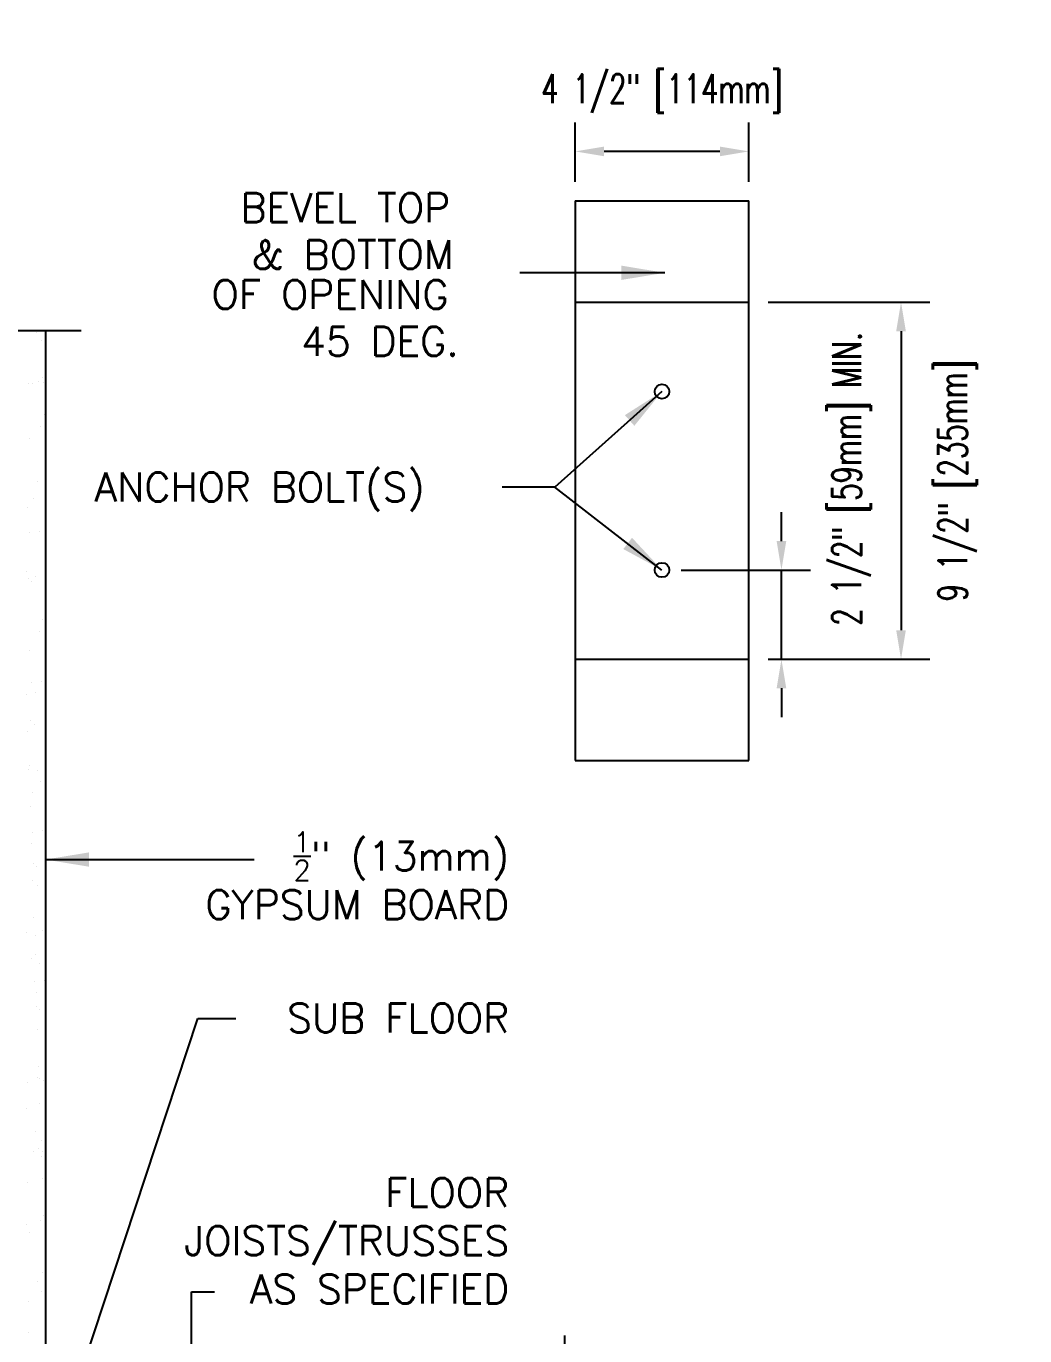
# Model space of a CAD drawing. Header units: inches. Extents: x 112.5 to 171.6, y -23.4 to 65.9.
# Drawn here: x 145.75 to 171.62, y 31.98 to 65.92 of the extents above; entities that cross this region are included whole.
import ezdxf
from ezdxf.enums import TextEntityAlignment as Align

# ---------------------------------------------------------------- set-up
doc = ezdxf.new("R2010")
doc.units = ezdxf.units.IN
doc.header["$LTSCALE"] = 0.5
doc.header["$MEASUREMENT"] = 0
for name, color, linetype in [('HATCH', 12, 'Continuous'), ('LINE9', 9, 'Continuous'), ('TEXT', 4, 'Continuous')]:
    doc.layers.add(name, color=color, linetype=linetype)
doc.styles.add('DIM', font='romans.shx', dxfattribs={"width": 0.7})
doc.styles.add('ROMANS', font='romans.shx', dxfattribs={"height": 1.125})
doc.dimstyles.new('ext_12', dxfattribs={"dimscale": 12, "dimtxt": 0.09375, "dimasz": 0.09375, "dimexe": 0.09375, "dimexo": 0.0625, "dimgap": 0.0625, "dimtad": 1, "dimdec": 1, "dimzin": 3, "dimdsep": 46, "dimlunit": 4, "dimtxsty": 'DIM', "dimcen": 0.09, "dimdle": 0.09375, "dimclrt": 4, "dimadec": 0, "dimazin": 0, "dimtfac": 1, "dimtdec": 1, "dimtmove": 2, "dimatfit": 3, "dimfxl": 1, "dimfrac": 2, "dimtolj": 1, "dimtzin": 0, "dimarcsym": 0})
doc.dimstyles.new('ext_8', dxfattribs={"dimscale": 8, "dimtxt": 0.09375, "dimasz": 0.09375, "dimexe": 0.09375, "dimexo": 0.0625, "dimgap": 0.0625, "dimtad": 1, "dimdec": 1, "dimzin": 3, "dimdsep": 46, "dimlunit": 4, "dimtxsty": 'DIM', "dimcen": 0.09, "dimdle": 0.09375, "dimclrt": 4, "dimadec": 0, "dimazin": 0, "dimtfac": 1, "dimtdec": 1, "dimtmove": 2, "dimatfit": 3, "dimfxl": 1, "dimfrac": 2, "dimtolj": 1, "dimtzin": 0, "dimarcsym": 0})

# ---------------------------------------------------------------- blocks, each defined once
blk = doc.blocks.new('*D1')
at = {"layer": 'Defpoints', "color": 0, "transparency": 16777216}
for p in [(162.223, 51.824), (165.318, 51.824), (164.473, 49.512)]:
    blk.add_point(p, dxfattribs=at)
at = {"layer": 'TEXT', "color": 0, "lineweight": -2, "transparency": 16777216}
for p, q in [((165.318, 52.574), (165.318, 53.324)), ((162.723, 51.824), (166.068, 51.824)), ((165.318, 49.512), (165.318, 51.824)), ((164.973, 49.512), (166.068, 49.512)), ((165.318, 48.762), (165.318, 48.012))]:
    blk.add_line(p, q, dxfattribs=at)
at = {"layer": 'TEXT', "color": 0, "transparency": 16777216}
for points in [[(165.193, 52.574), (165.443, 52.574), (165.318, 51.824)], [(165.193, 48.762), (165.443, 48.762), (165.318, 49.512)]]:
    blk.add_solid(points, dxfattribs=at)
at = {"layer": 'TEXT', "color": 4, "transparency": 16777216, "insert": (167.132, 54.182), "char_height": 0.75, "attachment_point": 5, "rotation": 90, "style": 'DIM'}
blk.add_mtext('\\A1;2 1/2" [59mm] MIN.', dxfattribs=at)
blk = doc.blocks.new('*D2')
at = {"layer": 'Defpoints', "color": 0, "transparency": 16777216}
for p in [(164.473, 58.762), (164.473, 49.512), (168.417, 49.512)]:
    blk.add_point(p, dxfattribs=at)
at = {"layer": 'TEXT', "color": 0, "lineweight": -2, "transparency": 16777216}
for p, q in [((164.973, 58.762), (169.167, 58.762)), ((168.417, 58.012), (168.417, 50.262)), ((164.973, 49.512), (169.167, 49.512))]:
    blk.add_line(p, q, dxfattribs=at)
at = {"layer": 'TEXT', "color": 0, "transparency": 16777216}
for points in [[(168.292, 58.012), (168.542, 58.012), (168.417, 58.762)], [(168.292, 50.262), (168.542, 50.262), (168.417, 49.512)]]:
    blk.add_solid(points, dxfattribs=at)
at = {"layer": 'TEXT', "color": 4, "transparency": 16777216, "insert": (169.88, 54.137), "char_height": 0.75, "attachment_point": 5, "rotation": 90, "style": 'DIM'}
blk.add_mtext('\\A1;9 1/2" [235mm]', dxfattribs=at)
blk = doc.blocks.new('*D3')
at = {"layer": 'Defpoints', "color": 0, "transparency": 16777216}
for p in [(159.973, 62.672), (159.973, 61.387), (164.473, 61.387)]:
    blk.add_point(p, dxfattribs=at)
at = {"layer": 'TEXT', "color": 0, "lineweight": -2, "transparency": 16777216}
for p, q in [((159.973, 61.887), (159.973, 63.422)), ((164.473, 61.887), (164.473, 63.422)), ((163.723, 62.672), (160.723, 62.672))]:
    blk.add_line(p, q, dxfattribs=at)
at = {"layer": 'TEXT', "color": 0, "transparency": 16777216}
for points in [[(160.723, 62.797), (160.723, 62.547), (159.973, 62.672)], [(163.723, 62.797), (163.723, 62.547), (164.473, 62.672)]]:
    blk.add_solid(points, dxfattribs=at)
at = {"layer": 'TEXT', "color": 4, "transparency": 16777216, "insert": (162.223, 64.172), "char_height": 0.75, "attachment_point": 5, "style": 'DIM'}
blk.add_mtext('\\A1;4 1/2" [114mm]', dxfattribs=at)

msp = doc.modelspace()

# ---------------------------------------------------------------- linework, layer by layer
at = {"layer": 'HATCH'}
for p, q in [((146.013, 57.987), (146.013, 57.987)), ((146.148, 57.78), (146.148, 57.78)), ((146.067, 56.699), (146.067, 56.699)), ((146.18, 56.817), (146.18, 56.817)), ((146.207, 56.682), (146.207, 56.682)), ((145.807, 56.665), (145.807, 56.665)), ((145.919, 56.659), (145.919, 56.659)), ((146.211, 55.853), (146.211, 55.853)), ((146.112, 55.541), (146.112, 55.541)), ((145.821, 55.22), (145.821, 55.22)), ((146.243, 54.89), (146.243, 54.89)), ((146.05, 54.108), (146.05, 54.108)), ((145.929, 53.669), (145.929, 53.669)), ((145.778, 53.443), (145.778, 53.443)), ((145.844, 52.786), (145.844, 52.786)), ((146.104, 52.821), (146.104, 52.821)), ((145.767, 51.782), (145.767, 51.782)), ((145.798, 51.609), (145.798, 51.609)), ((145.978, 51.648), (145.978, 51.648)), ((145.89, 51.525), (145.89, 51.525)), ((146.087, 50.229), (146.087, 50.229)), ((146.17, 50.53), (146.17, 50.53)), ((145.846, 49.749), (145.846, 49.749)), ((145.881, 48.907), (145.881, 48.907)), ((146.142, 48.942), (146.142, 48.942)), ((145.757, 48.592), (145.757, 48.592)), ((145.987, 48.658), (145.987, 48.658)), ((145.866, 47.915), (145.866, 47.915)), ((145.789, 47.629), (145.789, 47.629)), ((145.958, 47.83), (145.958, 47.83)), ((145.82, 46.665), (145.82, 46.665)), ((145.825, 46.771), (145.825, 46.771)), ((146.036, 46.637), (146.036, 46.637)), ((146.124, 46.35), (146.124, 46.35)), ((145.915, 46.054), (145.915, 46.054)), ((145.852, 45.702), (145.852, 45.702)), ((146.229, 45.519), (146.229, 45.519)), ((145.918, 45.029), (145.918, 45.029)), ((146.179, 45.063), (146.179, 45.063)), ((145.883, 44.738), (145.883, 44.738)), ((145.934, 44.22), (145.934, 44.22)), ((146.026, 44.135), (146.026, 44.135)), ((145.915, 43.775), (145.915, 43.775)), ((146.045, 43.647), (146.045, 43.647)), ((145.946, 42.812), (145.946, 42.812)), ((146.161, 42.471), (146.161, 42.471)), ((145.755, 42.418), (145.755, 42.418)), ((145.983, 42.359), (145.983, 42.359)), ((145.883, 41.76), (145.883, 41.76)), ((145.978, 41.848), (145.978, 41.848)), ((146.094, 41.626), (146.094, 41.626)), ((145.956, 41.15), (145.956, 41.15)), ((146.216, 41.184), (146.216, 41.184)), ((146.009, 40.885), (146.009, 40.885)), ((146.003, 40.525), (146.003, 40.525)), ((146.095, 40.44), (146.095, 40.44)), ((146.041, 39.921), (146.041, 39.921)), ((146.072, 38.958), (146.072, 38.958)), ((145.792, 38.539), (145.792, 38.539)), ((146.051, 38.664), (146.051, 38.664)), ((146.104, 38.636), (146.104, 38.636)), ((146.198, 38.593), (146.198, 38.593)), ((145.748, 37.867), (145.748, 37.867)), ((146.104, 37.995), (146.104, 37.995)), ((145.993, 37.271), (145.993, 37.271)), ((146.135, 37.031), (146.135, 37.031)), ((145.941, 36.749), (145.941, 36.749)), ((146.071, 36.83), (146.071, 36.83)), ((146.163, 36.745), (146.163, 36.745)), ((146.152, 36.615), (146.152, 36.615)), ((146.167, 36.068), (146.167, 36.068)), ((145.775, 35.948), (145.775, 35.948)), ((146.12, 34.969), (146.12, 34.969)), ((146.198, 35.104), (146.198, 35.104)), ((145.758, 34.877), (145.758, 34.877)), ((145.829, 34.66), (145.829, 34.66)), ((146.236, 34.714), (146.236, 34.714)), ((146.23, 34.141), (146.23, 34.141)), ((146.162, 33.625), (146.162, 33.625)), ((146.03, 33.392), (146.03, 33.392)), ((146.139, 33.135), (146.139, 33.135)), ((146.231, 33.051), (146.231, 33.051)), ((145.806, 32.856), (145.806, 32.856)), ((145.812, 32.069), (145.812, 32.069))]:
    msp.add_line(p, q, dxfattribs=at)
at = {"layer": 'LINE9'}
for p, q in [((159.973, 61.387), (159.973, 46.887)), ((159.973, 61.387), (164.473, 61.387)), ((164.473, 46.887), (164.473, 61.387)), ((159.973, 58.762), (164.473, 58.762)), ((139.121, 58.028), (147.173, 58.028)), ((146.246, 58.028), (146.246, 30.484)), ((159.973, 49.512), (164.473, 49.512)), ((159.973, 46.887), (164.473, 46.887)), ((159.703, 26.359), (159.703, 31.984))]:
    msp.add_line(p, q, dxfattribs=at)
for centre in [(162.223, 56.449), (162.223, 51.824)]:
    msp.add_circle(centre, 0.188, dxfattribs=at)

# ---------------------------------------------------------------- texts
at = {"layer": 'TEXT', "style": 'ROMANS'}
for s, p in [(' BEVEL TOP', (150.787, 61.214)), (' & BOTTOM', (151.073, 60)), (' OF OPENING', (150.037, 58.963)), (' 45 DEG.', (152.359, 57.749)), (' ANCHOR BOLT(S)', (147.009, 53.973))]:
    msp.add_text(s, height=0.75, dxfattribs=at).set_placement(p, align=Align.MIDDLE_LEFT)
at = {"layer": 'TEXT', "char_height": 0.75, "attachment_point": 6, "style": 'ROMANS'}
for s, insert, width in [('\\A1;{\\H0.7x;\\S1/2;}" (13mm) GYPSUM BOARD', (158.265, 43.909), 10.04539), ('\\A1;{\\H1x;SUB FLOOR}', (158.265, 40.215), 11.43486), ('\\A1;FLOOR JOISTS/TRUSSES \\PAS SPECIFIED', (158.265, 34.443), 11.43486)]:
    msp.add_mtext(s, dxfattribs=dict(at, insert=insert, width=width))

# ---------------------------------------------------------------- dimensions: what is measured, and where the dimension line sits
at = {"layer": 'TEXT'}
dim = msp.add_linear_dim(base=(159.973, 62.672), p1=(164.473, 61.387), p2=(159.973, 61.387), dimstyle='ext_8', dxfattribs=at)
dim.commit()
dim.dimension.update_dxf_attribs({"geometry": '*D3', "text_midpoint": (162.223, 64.172), "dimtype": 160})
dim = msp.add_linear_dim(base=(168.416621869, 49.511606051), p1=(164.472862074, 58.761606051), p2=(164.472862074, 49.511606051), angle=90, dimstyle='ext_8', dxfattribs=at)
dim.commit()
dim.dimension.update_dxf_attribs({"geometry": '*D2', "text_midpoint": (169.879782665, 54.136606051), "dimtype": 160})
dim = msp.add_linear_dim(base=(165.318, 51.824), p1=(164.473, 49.512), p2=(162.223, 51.824), angle=90, text='<> MIN.', dimstyle='ext_8', dxfattribs=at)
dim.commit()
dim.dimension.update_dxf_attribs({"geometry": '*D1', "text_midpoint": (167.132, 54.182), "dimtype": 160})

# ---------------------------------------------------------------- leaders
msp.add_leader([(162.297, 59.526), (158.537, 59.526)], dimstyle='ext_12', dxfattribs=at)
for points in [[(162.223, 56.449), (159.45, 53.973), (158.08, 53.973)], [(162.223, 51.824), (159.45, 53.973)], [(146.246, 44.321), (151.654, 44.321)], [(146.984, 30.484), (150.193, 40.198), (151.182, 40.198)], [(150.034, 26.845), (150.034, 33.123), (150.627, 33.123)]]:
    msp.add_leader(points, dimstyle='ext_12', override={"dimgap": 0.0625, "dimtad": 0}, dxfattribs=at)

doc.saveas('drawing.dxf')
